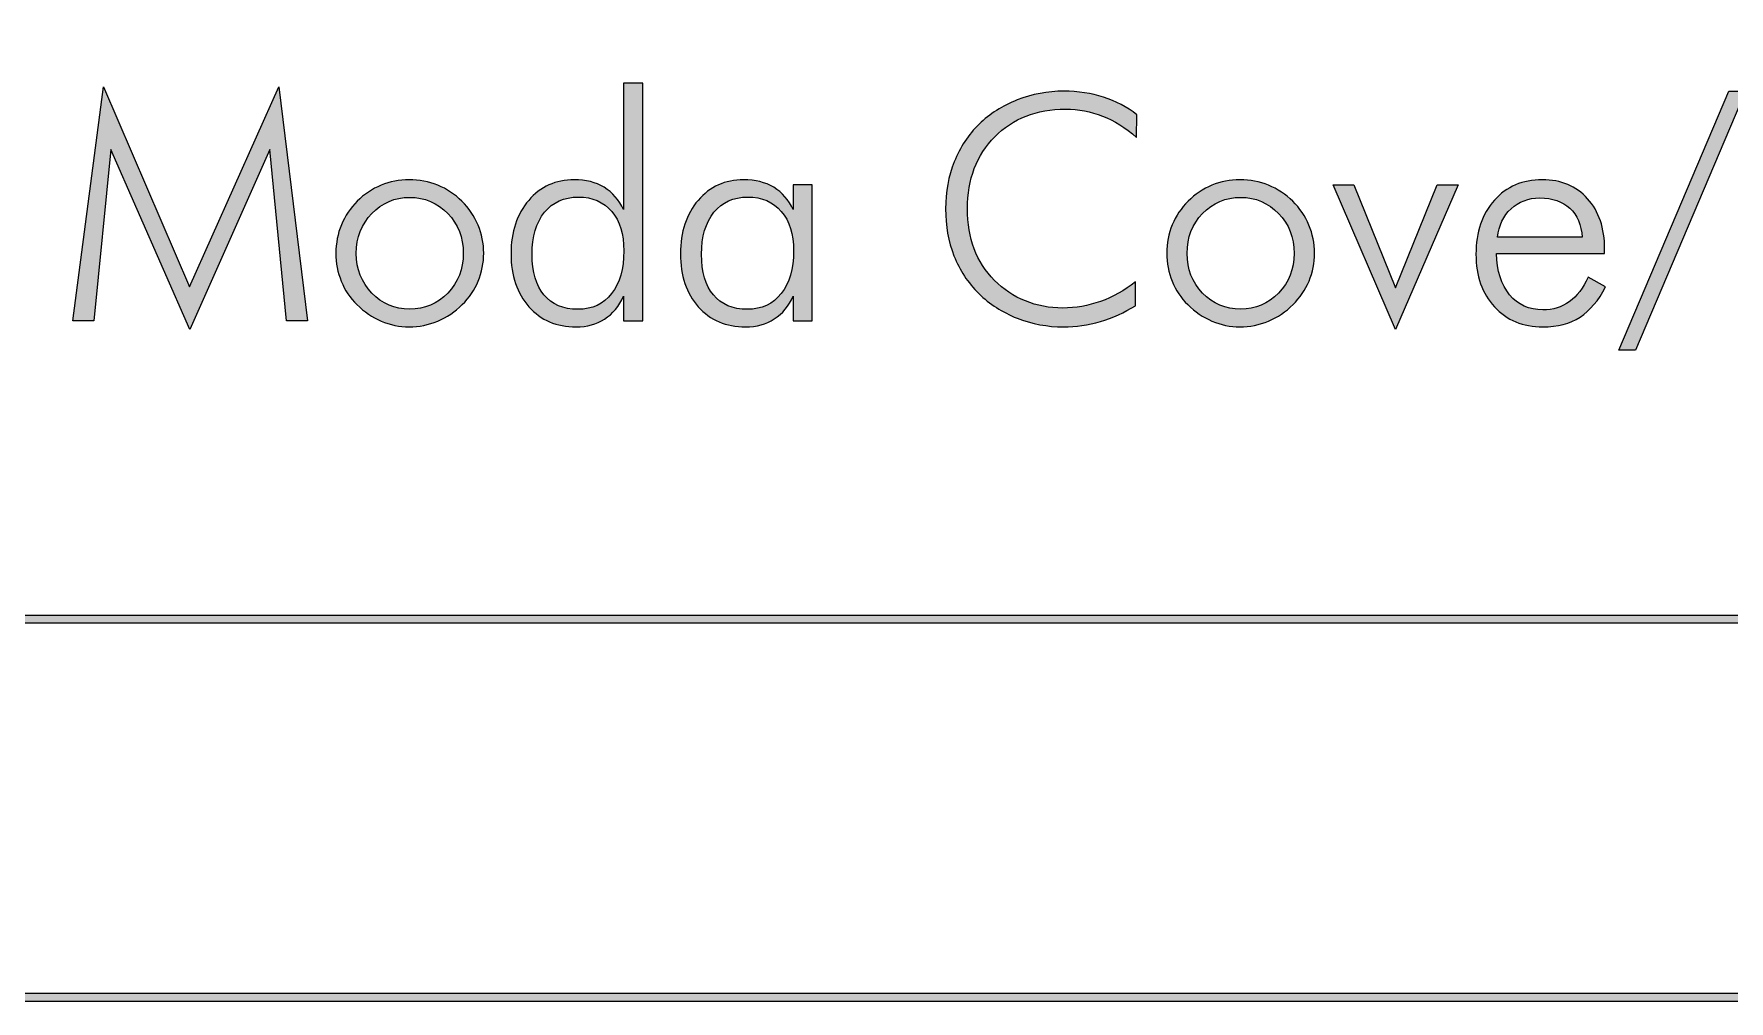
# Model space of a CAD drawing. Header units: inches. Extents: x 0.54 to 10.46, y 0.74 to 7.76.
# Drawn here: x 8.443 to 9.192, y 0.739 to 1.166 of the extents above; entities that cross this region are included whole.
import ezdxf

# ---------------------------------------------------------------- set-up
doc = ezdxf.new("R2010")
doc.units = ezdxf.units.IN
doc.header["$MEASUREMENT"] = 0
doc.layers.add('BG', color=7, linetype='Continuous')

# ---------------------------------------------------------------- blocks, each defined once
blk = doc.blocks.new('block 3')
at = {"layer": 'BG', "true_color": 0xffffff}
h = blk.add_hatch(color=7, dxfattribs=at)
h.dxf.hatch_style = 2
edge = h.paths.add_edge_path()
edge.add_spline(control_points=[(10.29599, 0.90612), (10.29599, 0.90612), (0.87112, 0.90612), (0.87112, 0.90612), (0.87016, 0.90612), (0.86938, 0.90689), (0.86938, 0.90785), (0.86938, 0.90785), (0.86938, 7.59215), (0.86938, 7.59215), (0.86938, 7.59311), (0.87016, 7.59389), (0.87112, 7.59389), (0.87112, 7.59389), (10.29599, 7.59389), (10.29599, 7.59389), (10.29696, 7.59389), (10.29773, 7.59311), (10.29773, 7.59215), (10.29773, 7.59215), (10.29773, 0.90785), (10.29773, 0.90785), (10.29773, 0.90689), (10.29696, 0.90612), (10.29599, 0.90612)], knot_values=[0, 0, 0, 0, 1, 1, 1, 2, 2, 2, 3, 3, 3, 4, 4, 4, 5, 5, 5, 6, 6, 6, 7, 7, 7, 8, 8, 8, 8], degree=3, periodic=1)
h.paths.add_polyline_path([(0.87286, 0.90959), (10.29426, 0.90959), (10.29426, 7.59042), (0.87286, 7.59042)])
at = {"layer": 'BG', "lineweight": 0}
blk.add_lwpolyline([(0.87286, 0.90959), (10.29426, 0.90959), (10.29426, 7.59042), (0.87286, 7.59042), (0.87286, 0.90959)], dxfattribs=at)
blk.add_open_spline([(10.29599, 0.90612), (10.29599, 0.90612), (0.87112, 0.90612), (0.87112, 0.90612), (0.87016, 0.90612), (0.86938, 0.90689), (0.86938, 0.90785), (0.86938, 0.90785), (0.86938, 7.59215), (0.86938, 7.59215), (0.86938, 7.59311), (0.87016, 7.59389), (0.87112, 7.59389), (0.87112, 7.59389), (10.29599, 7.59389), (10.29599, 7.59389), (10.29696, 7.59389), (10.29773, 7.59311), (10.29773, 7.59215), (10.29773, 7.59215), (10.29773, 0.90785), (10.29773, 0.90785), (10.29773, 0.90689), (10.29696, 0.90612), (10.29599, 0.90612)], degree=3, knots=[0, 0, 0, 0, 1, 1, 1, 2, 2, 2, 3, 3, 3, 4, 4, 4, 5, 5, 5, 6, 6, 6, 7, 7, 7, 8, 8, 8, 8], dxfattribs=at)
blk = doc.blocks.new('block 2')
at = {"layer": 'BG'}
blk.add_blockref('block 3', (0, 0), dxfattribs=at)
blk = doc.blocks.new('block 69')
at = {"layer": 'BG', "true_color": 0xffffff}
h = blk.add_hatch(color=7, dxfattribs=at)
h.dxf.hatch_style = 2
edge = h.paths.add_edge_path()
edge.add_spline(control_points=[(10.46309, 0.739), (10.46309, 0.739), (0.53691, 0.739), (0.53691, 0.739), (0.53595, 0.739), (0.53517, 0.73978), (0.53517, 0.74074), (0.53517, 0.74074), (0.53517, 7.75926), (0.53517, 7.75926), (0.53517, 7.76022), (0.53595, 7.761), (0.53691, 7.761), (0.53691, 7.761), (10.46309, 7.761), (10.46309, 7.761), (10.46406, 7.761), (10.46483, 7.76022), (10.46483, 7.75926), (10.46483, 7.75926), (10.46483, 0.74074), (10.46483, 0.74074), (10.46483, 0.73978), (10.46406, 0.739), (10.46309, 0.739)], knot_values=[0, 0, 0, 0, 1, 1, 1, 2, 2, 2, 3, 3, 3, 4, 4, 4, 5, 5, 5, 6, 6, 6, 7, 7, 7, 8, 8, 8, 8], degree=3, periodic=1)
h.paths.add_polyline_path([(0.53864, 0.74248), (10.46136, 0.74248), (10.46136, 7.75752), (0.53864, 7.75752)])
at = {"layer": 'BG', "lineweight": 0}
blk.add_lwpolyline([(0.53864, 0.74248), (10.46136, 0.74248), (10.46136, 7.75752), (0.53864, 7.75752), (0.53864, 0.74248)], dxfattribs=at)
blk.add_open_spline([(10.46309, 0.739), (10.46309, 0.739), (0.53691, 0.739), (0.53691, 0.739), (0.53595, 0.739), (0.53517, 0.73978), (0.53517, 0.74074), (0.53517, 0.74074), (0.53517, 7.75926), (0.53517, 7.75926), (0.53517, 7.76022), (0.53595, 7.761), (0.53691, 7.761), (0.53691, 7.761), (10.46309, 7.761), (10.46309, 7.761), (10.46406, 7.761), (10.46483, 7.76022), (10.46483, 7.75926), (10.46483, 7.75926), (10.46483, 0.74074), (10.46483, 0.74074), (10.46483, 0.73978), (10.46406, 0.739), (10.46309, 0.739)], degree=3, knots=[0, 0, 0, 0, 1, 1, 1, 2, 2, 2, 3, 3, 3, 4, 4, 4, 5, 5, 5, 6, 6, 6, 7, 7, 7, 8, 8, 8, 8], dxfattribs=at)
blk = doc.blocks.new('block 68')
at = {"layer": 'BG'}
blk.add_blockref('block 69', (0, 0), dxfattribs=at)
blk = doc.blocks.new('block 123')
at = {"layer": 'BG', "true_color": 0xffffff}
h = blk.add_hatch(color=7, dxfattribs=at)
h.dxf.hatch_style = 2
h.paths.add_polyline_path([(8.51164, 1.03575), (8.47678, 1.11544), (8.46925, 1.03962), (8.45996, 1.03962), (8.47346, 1.14311), (8.5115, 1.05474), (8.55097, 1.14311), (8.56372, 1.03962), (8.55443, 1.03962), (8.54704, 1.11544)])
h = blk.add_hatch(color=7, dxfattribs=at)
h.dxf.hatch_style = 2
edge = h.paths.add_edge_path()
edge.add_spline(control_points=[(8.70329, 1.03962), (8.70329, 1.03962), (8.70329, 1.0506), (8.70329, 1.0506), (8.70129, 1.04613), (8.69851, 1.04274), (8.69495, 1.04043), (8.69138, 1.03813), (8.68717, 1.03697), (8.68233, 1.03697), (8.67369, 1.03697), (8.66675, 1.03993), (8.66147, 1.04586), (8.65621, 1.05178), (8.65358, 1.0596), (8.65358, 1.06932), (8.65358, 1.07895), (8.65618, 1.08681), (8.66138, 1.0929), (8.66657, 1.09897), (8.67329, 1.10201), (8.68152, 1.10201), (8.68663, 1.10201), (8.69103, 1.1009), (8.6947, 1.09865), (8.69839, 1.09642), (8.70125, 1.09313), (8.70329, 1.08879), (8.70329, 1.08879), (8.70329, 1.14473), (8.70329, 1.14473), (8.70329, 1.14473), (8.71176, 1.14473), (8.71176, 1.14473), (8.71176, 1.14473), (8.71176, 1.03962), (8.71176, 1.03962), (8.71176, 1.03962), (8.70329, 1.03962), (8.70329, 1.03962)], knot_values=[0, 0, 0, 0, 1, 1, 1, 2, 2, 2, 3, 3, 3, 4, 4, 4, 5, 5, 5, 6, 6, 6, 7, 7, 7, 8, 8, 8, 9, 9, 9, 10, 10, 10, 11, 11, 11, 12, 12, 12, 13, 13, 13, 13], degree=3, periodic=1)
edge = h.paths.add_edge_path()
edge.add_spline(control_points=[(8.66287, 1.06905), (8.66287, 1.06128), (8.66462, 1.05528), (8.66812, 1.05108), (8.67163, 1.04688), (8.67664, 1.04477), (8.68315, 1.04477), (8.68943, 1.04477), (8.69438, 1.04706), (8.698, 1.05166), (8.70162, 1.05625), (8.70342, 1.06257), (8.70342, 1.07061), (8.70342, 1.07798), (8.70163, 1.08378), (8.69807, 1.08801), (8.6945, 1.09223), (8.68956, 1.09435), (8.68328, 1.09435), (8.677, 1.09435), (8.67202, 1.0921), (8.66836, 1.08761), (8.6647, 1.0831), (8.66287, 1.07692), (8.66287, 1.06905)], knot_values=[0, 0, 0, 0, 1, 1, 1, 2, 2, 2, 3, 3, 3, 4, 4, 4, 5, 5, 5, 6, 6, 6, 7, 7, 7, 8, 8, 8, 8], degree=3, periodic=1)
h = blk.add_hatch(color=7, dxfattribs=at)
h.dxf.hatch_style = 2
edge = h.paths.add_edge_path()
edge.add_spline(control_points=[(8.93, 1.12073), (8.92508, 1.12497), (8.92003, 1.12812), (8.91488, 1.13015), (8.90972, 1.13219), (8.9043, 1.13321), (8.8986, 1.13321), (8.88576, 1.13321), (8.87533, 1.12914), (8.86731, 1.121), (8.85928, 1.11286), (8.85527, 1.10225), (8.85527, 1.08919), (8.85527, 1.08264), (8.85624, 1.07674), (8.85822, 1.07149), (8.86018, 1.06624), (8.86317, 1.06159), (8.8672, 1.05752), (8.87118, 1.05355), (8.87573, 1.05051), (8.88087, 1.04843), (8.886, 1.04636), (8.89151, 1.04532), (8.89738, 1.04532), (8.90308, 1.04532), (8.90864, 1.04629), (8.91406, 1.04823), (8.91949, 1.05017), (8.92461, 1.05305), (8.92946, 1.05684), (8.92946, 1.05684), (8.92946, 1.04626), (8.92946, 1.04626), (8.92457, 1.04328), (8.91941, 1.04099), (8.91397, 1.03937), (8.90852, 1.03777), (8.90312, 1.03697), (8.89779, 1.03697), (8.8906, 1.03697), (8.88372, 1.03826), (8.87717, 1.04084), (8.87062, 1.04342), (8.86499, 1.04704), (8.86028, 1.05169), (8.85544, 1.05648), (8.85178, 1.06204), (8.8493, 1.06837), (8.84682, 1.07471), (8.84557, 1.08164), (8.84557, 1.08919), (8.84557, 1.09661), (8.84684, 1.10353), (8.84941, 1.10994), (8.85196, 1.11636), (8.85563, 1.12191), (8.86042, 1.12656), (8.86507, 1.13113), (8.8707, 1.1347), (8.87727, 1.13727), (8.88386, 1.13985), (8.89069, 1.14114), (8.89779, 1.14114), (8.90412, 1.14114), (8.90998, 1.14027), (8.91538, 1.13852), (8.92079, 1.13679), (8.9257, 1.13418), (8.93014, 1.1307), (8.93014, 1.1307), (8.93, 1.12073), (8.93, 1.12073)], knot_values=[0, 0, 0, 0, 1, 1, 1, 2, 2, 2, 3, 3, 3, 4, 4, 4, 5, 5, 5, 6, 6, 6, 7, 7, 7, 8, 8, 8, 9, 9, 9, 10, 10, 10, 11, 11, 11, 12, 12, 12, 13, 13, 13, 14, 14, 14, 15, 15, 15, 16, 16, 16, 17, 17, 17, 18, 18, 18, 19, 19, 19, 20, 20, 20, 21, 21, 21, 22, 22, 22, 23, 23, 23, 24, 24, 24, 24], degree=3, periodic=1)
h = blk.add_hatch(color=7, dxfattribs=at)
h.dxf.hatch_style = 2
h.paths.add_polyline_path([(9.19164, 1.14114), (9.19896, 1.14114), (9.1504, 1.02673), (9.14301, 1.02673)])
h = blk.add_hatch(color=7, dxfattribs=at)
h.dxf.hatch_style = 2
edge = h.paths.add_edge_path()
edge.add_spline(control_points=[(8.60855, 1.03697), (8.60425, 1.03697), (8.60014, 1.03783), (8.5962, 1.03951), (8.59227, 1.04122), (8.5887, 1.04365), (8.58549, 1.04681), (8.58247, 1.04979), (8.58016, 1.05322), (8.57857, 1.05712), (8.57699, 1.06101), (8.5762, 1.06516), (8.5762, 1.06959), (8.5762, 1.07397), (8.57701, 1.07814), (8.57864, 1.08207), (8.58027, 1.08601), (8.5826, 1.08949), (8.58563, 1.09252), (8.5887, 1.09559), (8.5922, 1.09794), (8.59614, 1.09957), (8.60007, 1.1012), (8.60421, 1.10201), (8.60855, 1.10201), (8.61298, 1.10201), (8.61719, 1.1012), (8.6212, 1.09957), (8.62519, 1.09794), (8.62876, 1.09559), (8.63188, 1.09252), (8.635, 1.08944), (8.63738, 1.08594), (8.63902, 1.082), (8.64068, 1.07807), (8.64151, 1.07393), (8.64151, 1.06959), (8.64151, 1.06525), (8.64069, 1.06113), (8.63907, 1.05722), (8.63744, 1.0533), (8.63509, 1.04983), (8.63201, 1.04681), (8.62885, 1.04365), (8.62524, 1.04122), (8.6212, 1.03951), (8.61715, 1.03783), (8.61293, 1.03697), (8.60855, 1.03697)], knot_values=[0, 0, 0, 0, 1, 1, 1, 2, 2, 2, 3, 3, 3, 4, 4, 4, 5, 5, 5, 6, 6, 6, 7, 7, 7, 8, 8, 8, 9, 9, 9, 10, 10, 10, 11, 11, 11, 12, 12, 12, 13, 13, 13, 14, 14, 14, 15, 15, 15, 16, 16, 16, 16], degree=3, periodic=1)
edge = h.paths.add_edge_path()
edge.add_spline(control_points=[(8.60882, 1.04477), (8.61542, 1.04477), (8.62101, 1.04716), (8.6256, 1.05193), (8.63019, 1.05669), (8.63249, 1.06254), (8.63249, 1.06946), (8.63249, 1.07647), (8.63021, 1.08234), (8.62564, 1.08709), (8.62107, 1.09184), (8.61546, 1.09421), (8.60882, 1.09421), (8.60221, 1.09421), (8.59664, 1.09184), (8.59207, 1.08709), (8.5875, 1.08234), (8.58522, 1.07647), (8.58522, 1.06946), (8.58522, 1.06254), (8.5875, 1.05669), (8.59207, 1.05193), (8.59664, 1.04716), (8.60221, 1.04477), (8.60882, 1.04477)], knot_values=[0, 0, 0, 0, 1, 1, 1, 2, 2, 2, 3, 3, 3, 4, 4, 4, 5, 5, 5, 6, 6, 6, 7, 7, 7, 8, 8, 8, 8], degree=3, periodic=1)
h = blk.add_hatch(color=7, dxfattribs=at)
h.dxf.hatch_style = 2
edge = h.paths.add_edge_path()
edge.add_spline(control_points=[(8.77829, 1.03962), (8.77829, 1.03962), (8.77829, 1.0506), (8.77829, 1.0506), (8.7763, 1.04617), (8.77351, 1.04279), (8.76992, 1.04046), (8.76632, 1.03814), (8.76208, 1.03697), (8.7572, 1.03697), (8.74856, 1.03697), (8.74162, 1.03993), (8.73634, 1.04586), (8.73108, 1.05178), (8.72845, 1.0596), (8.72845, 1.06932), (8.72845, 1.07895), (8.73105, 1.08681), (8.73625, 1.0929), (8.74144, 1.09897), (8.74816, 1.10201), (8.75639, 1.10201), (8.7615, 1.10201), (8.76591, 1.1009), (8.76965, 1.09865), (8.77337, 1.09642), (8.77626, 1.09313), (8.77829, 1.08879), (8.77829, 1.08879), (8.77829, 1.09977), (8.77829, 1.09977), (8.77829, 1.09977), (8.78663, 1.09977), (8.78663, 1.09977), (8.78663, 1.09977), (8.78663, 1.03962), (8.78663, 1.03962), (8.78663, 1.03962), (8.77829, 1.03962), (8.77829, 1.03962)], knot_values=[0, 0, 0, 0, 1, 1, 1, 2, 2, 2, 3, 3, 3, 4, 4, 4, 5, 5, 5, 6, 6, 6, 7, 7, 7, 8, 8, 8, 9, 9, 9, 10, 10, 10, 11, 11, 11, 12, 12, 12, 13, 13, 13, 13], degree=3, periodic=1)
edge = h.paths.add_edge_path()
edge.add_spline(control_points=[(8.73774, 1.06905), (8.73774, 1.06128), (8.73949, 1.05528), (8.74299, 1.05108), (8.7465, 1.04688), (8.75151, 1.04477), (8.75802, 1.04477), (8.76435, 1.04477), (8.76933, 1.04706), (8.77296, 1.05166), (8.77661, 1.05625), (8.77843, 1.06257), (8.77843, 1.07061), (8.77843, 1.07798), (8.77662, 1.08378), (8.773, 1.08801), (8.76938, 1.09223), (8.76443, 1.09435), (8.75815, 1.09435), (8.75187, 1.09435), (8.74689, 1.0921), (8.74323, 1.08761), (8.73957, 1.0831), (8.73774, 1.07692), (8.73774, 1.06905)], knot_values=[0, 0, 0, 0, 1, 1, 1, 2, 2, 2, 3, 3, 3, 4, 4, 4, 5, 5, 5, 6, 6, 6, 7, 7, 7, 8, 8, 8, 8], degree=3, periodic=1)
h = blk.add_hatch(color=7, dxfattribs=at)
h.dxf.hatch_style = 2
edge = h.paths.add_edge_path()
edge.add_spline(control_points=[(8.97564, 1.03697), (8.97134, 1.03697), (8.96723, 1.03783), (8.9633, 1.03951), (8.95936, 1.04122), (8.9558, 1.04365), (8.95258, 1.04681), (8.94956, 1.04979), (8.94725, 1.05322), (8.94567, 1.05712), (8.94408, 1.06101), (8.94329, 1.06516), (8.94329, 1.06959), (8.94329, 1.07397), (8.94411, 1.07814), (8.94573, 1.08207), (8.94736, 1.08601), (8.94969, 1.08949), (8.95272, 1.09252), (8.9558, 1.09559), (8.9593, 1.09794), (8.96323, 1.09957), (8.96716, 1.1012), (8.9713, 1.10201), (8.97564, 1.10201), (8.98008, 1.10201), (8.98428, 1.1012), (8.98829, 1.09957), (8.99228, 1.09794), (8.99585, 1.09559), (8.99897, 1.09252), (9.00209, 1.08944), (9.00448, 1.08594), (9.00612, 1.082), (9.00777, 1.07807), (9.0086, 1.07393), (9.0086, 1.06959), (9.0086, 1.06525), (9.00779, 1.06113), (9.00616, 1.05722), (9.00453, 1.0533), (9.00218, 1.04983), (8.9991, 1.04681), (8.99594, 1.04365), (8.99234, 1.04122), (8.98829, 1.03951), (8.98424, 1.03783), (8.98002, 1.03697), (8.97564, 1.03697)], knot_values=[0, 0, 0, 0, 1, 1, 1, 2, 2, 2, 3, 3, 3, 4, 4, 4, 5, 5, 5, 6, 6, 6, 7, 7, 7, 8, 8, 8, 9, 9, 9, 10, 10, 10, 11, 11, 11, 12, 12, 12, 13, 13, 13, 14, 14, 14, 15, 15, 15, 16, 16, 16, 16], degree=3, periodic=1)
edge = h.paths.add_edge_path()
edge.add_spline(control_points=[(8.97591, 1.04477), (8.98252, 1.04477), (8.9881, 1.04716), (8.99269, 1.05193), (8.99729, 1.05669), (8.99958, 1.06254), (8.99958, 1.06946), (8.99958, 1.07647), (8.9973, 1.08234), (8.99273, 1.08709), (8.98816, 1.09184), (8.98256, 1.09421), (8.97591, 1.09421), (8.96931, 1.09421), (8.96373, 1.09184), (8.95916, 1.08709), (8.95459, 1.08234), (8.95231, 1.07647), (8.95231, 1.06946), (8.95231, 1.06254), (8.95459, 1.05669), (8.95916, 1.05193), (8.96373, 1.04716), (8.96931, 1.04477), (8.97591, 1.04477)], knot_values=[0, 0, 0, 0, 1, 1, 1, 2, 2, 2, 3, 3, 3, 4, 4, 4, 5, 5, 5, 6, 6, 6, 7, 7, 7, 8, 8, 8, 8], degree=3, periodic=1)
h = blk.add_hatch(color=7, dxfattribs=at)
h.dxf.hatch_style = 2
edge = h.paths.add_edge_path()
edge.add_spline(control_points=[(9.13677, 1.06946), (9.13677, 1.06946), (9.08896, 1.06946), (9.08896, 1.06946), (9.08919, 1.06169), (9.09113, 1.05558), (9.09479, 1.05115), (9.09846, 1.04671), (9.10337, 1.0445), (9.10951, 1.0445), (9.11395, 1.0445), (9.11782, 1.04569), (9.12118, 1.0481), (9.12453, 1.0505), (9.12731, 1.0541), (9.12952, 1.05895), (9.12952, 1.05895), (9.13718, 1.05474), (9.13718, 1.05474), (9.1341, 1.04864), (9.13034, 1.04415), (9.1259, 1.04127), (9.12143, 1.03841), (9.11598, 1.03697), (9.10951, 1.03697), (9.10069, 1.03697), (9.09356, 1.03992), (9.08811, 1.04583), (9.08267, 1.05172), (9.07994, 1.05946), (9.07994, 1.06905), (9.07994, 1.07891), (9.08264, 1.08686), (9.08805, 1.09292), (9.09345, 1.09899), (9.10052, 1.10201), (9.10924, 1.10201), (9.11755, 1.10201), (9.12423, 1.09922), (9.12925, 1.09363), (9.13426, 1.08805), (9.13677, 1.08061), (9.13677, 1.07129), (9.13677, 1.07129), (9.13677, 1.06946), (9.13677, 1.06946)], knot_values=[0, 0, 0, 0, 1, 1, 1, 2, 2, 2, 3, 3, 3, 4, 4, 4, 5, 5, 5, 6, 6, 6, 7, 7, 7, 8, 8, 8, 9, 9, 9, 10, 10, 10, 11, 11, 11, 12, 12, 12, 13, 13, 13, 14, 14, 14, 15, 15, 15, 15], degree=3, periodic=1)
edge = h.paths.add_edge_path()
edge.add_spline(control_points=[(9.12687, 1.07658), (9.12646, 1.0821), (9.12463, 1.08637), (9.12138, 1.0894), (9.11812, 1.09242), (9.11372, 1.09394), (9.10815, 1.09394), (9.1031, 1.09394), (9.09885, 1.09235), (9.09543, 1.08919), (9.09203, 1.08603), (9.09005, 1.08183), (9.0895, 1.07658), (9.0895, 1.07658), (9.12687, 1.07658), (9.12687, 1.07658)], knot_values=[0, 0, 0, 0, 1, 1, 1, 2, 2, 2, 3, 3, 3, 4, 4, 4, 5, 5, 5, 5], degree=3, periodic=1)
h = blk.add_hatch(color=7, dxfattribs=at)
h.dxf.hatch_style = 2
h.paths.add_polyline_path([(9.01681, 1.09977), (9.02596, 1.09977), (9.04441, 1.0542), (9.06278, 1.09977), (9.07208, 1.09977), (9.04441, 1.03575)])
at = {"layer": 'BG', "lineweight": 0}
for points in [[(8.51164, 1.03575), (8.47678, 1.11544), (8.46925, 1.03962), (8.45996, 1.03962), (8.47346, 1.14311), (8.5115, 1.05474), (8.55097, 1.14311), (8.56372, 1.03962), (8.55443, 1.03962), (8.54704, 1.11544), (8.51164, 1.03575)], [(9.19164, 1.14114), (9.19896, 1.14114), (9.1504, 1.02673), (9.14301, 1.02673), (9.19164, 1.14114)], [(9.01681, 1.09977), (9.02596, 1.09977), (9.04441, 1.0542), (9.06278, 1.09977), (9.07208, 1.09977), (9.04441, 1.03575), (9.01681, 1.09977)]]:
    blk.add_lwpolyline(points, dxfattribs=at)
for points, knots in [([(8.70329, 1.03962), (8.70329, 1.03962), (8.70329, 1.0506), (8.70329, 1.0506), (8.70129, 1.04613), (8.69851, 1.04274), (8.69495, 1.04043), (8.69138, 1.03813), (8.68717, 1.03697), (8.68233, 1.03697), (8.67369, 1.03697), (8.66675, 1.03993), (8.66147, 1.04586), (8.65621, 1.05178), (8.65358, 1.0596), (8.65358, 1.06932), (8.65358, 1.07895), (8.65618, 1.08681), (8.66138, 1.0929), (8.66657, 1.09897), (8.67329, 1.10201), (8.68152, 1.10201), (8.68663, 1.10201), (8.69103, 1.1009), (8.6947, 1.09865), (8.69839, 1.09642), (8.70125, 1.09313), (8.70329, 1.08879), (8.70329, 1.08879), (8.70329, 1.14473), (8.70329, 1.14473), (8.70329, 1.14473), (8.71176, 1.14473), (8.71176, 1.14473), (8.71176, 1.14473), (8.71176, 1.03962), (8.71176, 1.03962), (8.71176, 1.03962), (8.70329, 1.03962), (8.70329, 1.03962)], [0, 0, 0, 0, 1, 1, 1, 2, 2, 2, 3, 3, 3, 4, 4, 4, 5, 5, 5, 6, 6, 6, 7, 7, 7, 8, 8, 8, 9, 9, 9, 10, 10, 10, 11, 11, 11, 12, 12, 12, 13, 13, 13, 13]), ([(8.93, 1.12073), (8.92508, 1.12497), (8.92003, 1.12812), (8.91488, 1.13015), (8.90972, 1.13219), (8.9043, 1.13321), (8.8986, 1.13321), (8.88576, 1.13321), (8.87533, 1.12914), (8.86731, 1.121), (8.85928, 1.11286), (8.85527, 1.10225), (8.85527, 1.08919), (8.85527, 1.08264), (8.85624, 1.07674), (8.85822, 1.07149), (8.86018, 1.06624), (8.86317, 1.06159), (8.8672, 1.05752), (8.87118, 1.05355), (8.87573, 1.05051), (8.88087, 1.04843), (8.886, 1.04636), (8.89151, 1.04532), (8.89738, 1.04532), (8.90308, 1.04532), (8.90864, 1.04629), (8.91406, 1.04823), (8.91949, 1.05017), (8.92461, 1.05305), (8.92946, 1.05684), (8.92946, 1.05684), (8.92946, 1.04626), (8.92946, 1.04626), (8.92457, 1.04328), (8.91941, 1.04099), (8.91397, 1.03937), (8.90852, 1.03777), (8.90312, 1.03697), (8.89779, 1.03697), (8.8906, 1.03697), (8.88372, 1.03826), (8.87717, 1.04084), (8.87062, 1.04342), (8.86499, 1.04704), (8.86028, 1.05169), (8.85544, 1.05648), (8.85178, 1.06204), (8.8493, 1.06837), (8.84682, 1.07471), (8.84557, 1.08164), (8.84557, 1.08919), (8.84557, 1.09661), (8.84684, 1.10353), (8.84941, 1.10994), (8.85196, 1.11636), (8.85563, 1.12191), (8.86042, 1.12656), (8.86507, 1.13113), (8.8707, 1.1347), (8.87727, 1.13727), (8.88386, 1.13985), (8.89069, 1.14114), (8.89779, 1.14114), (8.90412, 1.14114), (8.90998, 1.14027), (8.91538, 1.13852), (8.92079, 1.13679), (8.9257, 1.13418), (8.93014, 1.1307), (8.93014, 1.1307), (8.93, 1.12073), (8.93, 1.12073)], [0, 0, 0, 0, 1, 1, 1, 2, 2, 2, 3, 3, 3, 4, 4, 4, 5, 5, 5, 6, 6, 6, 7, 7, 7, 8, 8, 8, 9, 9, 9, 10, 10, 10, 11, 11, 11, 12, 12, 12, 13, 13, 13, 14, 14, 14, 15, 15, 15, 16, 16, 16, 17, 17, 17, 18, 18, 18, 19, 19, 19, 20, 20, 20, 21, 21, 21, 22, 22, 22, 23, 23, 23, 24, 24, 24, 24]), ([(8.60855, 1.03697), (8.60425, 1.03697), (8.60014, 1.03783), (8.5962, 1.03951), (8.59227, 1.04122), (8.5887, 1.04365), (8.58549, 1.04681), (8.58247, 1.04979), (8.58016, 1.05322), (8.57857, 1.05712), (8.57699, 1.06101), (8.5762, 1.06516), (8.5762, 1.06959), (8.5762, 1.07397), (8.57701, 1.07814), (8.57864, 1.08207), (8.58027, 1.08601), (8.5826, 1.08949), (8.58563, 1.09252), (8.5887, 1.09559), (8.5922, 1.09794), (8.59614, 1.09957), (8.60007, 1.1012), (8.60421, 1.10201), (8.60855, 1.10201), (8.61298, 1.10201), (8.61719, 1.1012), (8.6212, 1.09957), (8.62519, 1.09794), (8.62876, 1.09559), (8.63188, 1.09252), (8.635, 1.08944), (8.63738, 1.08594), (8.63902, 1.082), (8.64068, 1.07807), (8.64151, 1.07393), (8.64151, 1.06959), (8.64151, 1.06525), (8.64069, 1.06113), (8.63907, 1.05722), (8.63744, 1.0533), (8.63509, 1.04983), (8.63201, 1.04681), (8.62885, 1.04365), (8.62524, 1.04122), (8.6212, 1.03951), (8.61715, 1.03783), (8.61293, 1.03697), (8.60855, 1.03697)], [0, 0, 0, 0, 1, 1, 1, 2, 2, 2, 3, 3, 3, 4, 4, 4, 5, 5, 5, 6, 6, 6, 7, 7, 7, 8, 8, 8, 9, 9, 9, 10, 10, 10, 11, 11, 11, 12, 12, 12, 13, 13, 13, 14, 14, 14, 15, 15, 15, 16, 16, 16, 16]), ([(8.77829, 1.03962), (8.77829, 1.03962), (8.77829, 1.0506), (8.77829, 1.0506), (8.7763, 1.04617), (8.77351, 1.04279), (8.76992, 1.04046), (8.76632, 1.03814), (8.76208, 1.03697), (8.7572, 1.03697), (8.74856, 1.03697), (8.74162, 1.03993), (8.73634, 1.04586), (8.73108, 1.05178), (8.72845, 1.0596), (8.72845, 1.06932), (8.72845, 1.07895), (8.73105, 1.08681), (8.73625, 1.0929), (8.74144, 1.09897), (8.74816, 1.10201), (8.75639, 1.10201), (8.7615, 1.10201), (8.76591, 1.1009), (8.76965, 1.09865), (8.77337, 1.09642), (8.77626, 1.09313), (8.77829, 1.08879), (8.77829, 1.08879), (8.77829, 1.09977), (8.77829, 1.09977), (8.77829, 1.09977), (8.78663, 1.09977), (8.78663, 1.09977), (8.78663, 1.09977), (8.78663, 1.03962), (8.78663, 1.03962), (8.78663, 1.03962), (8.77829, 1.03962), (8.77829, 1.03962)], [0, 0, 0, 0, 1, 1, 1, 2, 2, 2, 3, 3, 3, 4, 4, 4, 5, 5, 5, 6, 6, 6, 7, 7, 7, 8, 8, 8, 9, 9, 9, 10, 10, 10, 11, 11, 11, 12, 12, 12, 13, 13, 13, 13]), ([(8.97564, 1.03697), (8.97134, 1.03697), (8.96723, 1.03783), (8.9633, 1.03951), (8.95936, 1.04122), (8.9558, 1.04365), (8.95258, 1.04681), (8.94956, 1.04979), (8.94725, 1.05322), (8.94567, 1.05712), (8.94408, 1.06101), (8.94329, 1.06516), (8.94329, 1.06959), (8.94329, 1.07397), (8.94411, 1.07814), (8.94573, 1.08207), (8.94736, 1.08601), (8.94969, 1.08949), (8.95272, 1.09252), (8.9558, 1.09559), (8.9593, 1.09794), (8.96323, 1.09957), (8.96716, 1.1012), (8.9713, 1.10201), (8.97564, 1.10201), (8.98008, 1.10201), (8.98428, 1.1012), (8.98829, 1.09957), (8.99228, 1.09794), (8.99585, 1.09559), (8.99897, 1.09252), (9.00209, 1.08944), (9.00448, 1.08594), (9.00612, 1.082), (9.00777, 1.07807), (9.0086, 1.07393), (9.0086, 1.06959), (9.0086, 1.06525), (9.00779, 1.06113), (9.00616, 1.05722), (9.00453, 1.0533), (9.00218, 1.04983), (8.9991, 1.04681), (8.99594, 1.04365), (8.99234, 1.04122), (8.98829, 1.03951), (8.98424, 1.03783), (8.98002, 1.03697), (8.97564, 1.03697)], [0, 0, 0, 0, 1, 1, 1, 2, 2, 2, 3, 3, 3, 4, 4, 4, 5, 5, 5, 6, 6, 6, 7, 7, 7, 8, 8, 8, 9, 9, 9, 10, 10, 10, 11, 11, 11, 12, 12, 12, 13, 13, 13, 14, 14, 14, 15, 15, 15, 16, 16, 16, 16]), ([(9.13677, 1.06946), (9.13677, 1.06946), (9.08896, 1.06946), (9.08896, 1.06946), (9.08919, 1.06169), (9.09113, 1.05558), (9.09479, 1.05115), (9.09846, 1.04671), (9.10337, 1.0445), (9.10951, 1.0445), (9.11395, 1.0445), (9.11782, 1.04569), (9.12118, 1.0481), (9.12453, 1.0505), (9.12731, 1.0541), (9.12952, 1.05895), (9.12952, 1.05895), (9.13718, 1.05474), (9.13718, 1.05474), (9.1341, 1.04864), (9.13034, 1.04415), (9.1259, 1.04127), (9.12143, 1.03841), (9.11598, 1.03697), (9.10951, 1.03697), (9.10069, 1.03697), (9.09356, 1.03992), (9.08811, 1.04583), (9.08267, 1.05172), (9.07994, 1.05946), (9.07994, 1.06905), (9.07994, 1.07891), (9.08264, 1.08686), (9.08805, 1.09292), (9.09345, 1.09899), (9.10052, 1.10201), (9.10924, 1.10201), (9.11755, 1.10201), (9.12423, 1.09922), (9.12925, 1.09363), (9.13426, 1.08805), (9.13677, 1.08061), (9.13677, 1.07129), (9.13677, 1.07129), (9.13677, 1.06946), (9.13677, 1.06946)], [0, 0, 0, 0, 1, 1, 1, 2, 2, 2, 3, 3, 3, 4, 4, 4, 5, 5, 5, 6, 6, 6, 7, 7, 7, 8, 8, 8, 9, 9, 9, 10, 10, 10, 11, 11, 11, 12, 12, 12, 13, 13, 13, 14, 14, 14, 15, 15, 15, 15]), ([(8.60882, 1.04477), (8.61542, 1.04477), (8.62101, 1.04716), (8.6256, 1.05193), (8.63019, 1.05669), (8.63249, 1.06254), (8.63249, 1.06946), (8.63249, 1.07647), (8.63021, 1.08234), (8.62564, 1.08709), (8.62107, 1.09184), (8.61546, 1.09421), (8.60882, 1.09421), (8.60221, 1.09421), (8.59664, 1.09184), (8.59207, 1.08709), (8.5875, 1.08234), (8.58522, 1.07647), (8.58522, 1.06946), (8.58522, 1.06254), (8.5875, 1.05669), (8.59207, 1.05193), (8.59664, 1.04716), (8.60221, 1.04477), (8.60882, 1.04477)], [0, 0, 0, 0, 1, 1, 1, 2, 2, 2, 3, 3, 3, 4, 4, 4, 5, 5, 5, 6, 6, 6, 7, 7, 7, 8, 8, 8, 8]), ([(8.66287, 1.06905), (8.66287, 1.06128), (8.66462, 1.05528), (8.66812, 1.05108), (8.67163, 1.04688), (8.67664, 1.04477), (8.68315, 1.04477), (8.68943, 1.04477), (8.69438, 1.04706), (8.698, 1.05166), (8.70162, 1.05625), (8.70342, 1.06257), (8.70342, 1.07061), (8.70342, 1.07798), (8.70163, 1.08378), (8.69807, 1.08801), (8.6945, 1.09223), (8.68956, 1.09435), (8.68328, 1.09435), (8.677, 1.09435), (8.67202, 1.0921), (8.66836, 1.08761), (8.6647, 1.0831), (8.66287, 1.07692), (8.66287, 1.06905)], [0, 0, 0, 0, 1, 1, 1, 2, 2, 2, 3, 3, 3, 4, 4, 4, 5, 5, 5, 6, 6, 6, 7, 7, 7, 8, 8, 8, 8]), ([(8.73774, 1.06905), (8.73774, 1.06128), (8.73949, 1.05528), (8.74299, 1.05108), (8.7465, 1.04688), (8.75151, 1.04477), (8.75802, 1.04477), (8.76435, 1.04477), (8.76933, 1.04706), (8.77296, 1.05166), (8.77661, 1.05625), (8.77843, 1.06257), (8.77843, 1.07061), (8.77843, 1.07798), (8.77662, 1.08378), (8.773, 1.08801), (8.76938, 1.09223), (8.76443, 1.09435), (8.75815, 1.09435), (8.75187, 1.09435), (8.74689, 1.0921), (8.74323, 1.08761), (8.73957, 1.0831), (8.73774, 1.07692), (8.73774, 1.06905)], [0, 0, 0, 0, 1, 1, 1, 2, 2, 2, 3, 3, 3, 4, 4, 4, 5, 5, 5, 6, 6, 6, 7, 7, 7, 8, 8, 8, 8]), ([(8.97591, 1.04477), (8.98252, 1.04477), (8.9881, 1.04716), (8.99269, 1.05193), (8.99729, 1.05669), (8.99958, 1.06254), (8.99958, 1.06946), (8.99958, 1.07647), (8.9973, 1.08234), (8.99273, 1.08709), (8.98816, 1.09184), (8.98256, 1.09421), (8.97591, 1.09421), (8.96931, 1.09421), (8.96373, 1.09184), (8.95916, 1.08709), (8.95459, 1.08234), (8.95231, 1.07647), (8.95231, 1.06946), (8.95231, 1.06254), (8.95459, 1.05669), (8.95916, 1.05193), (8.96373, 1.04716), (8.96931, 1.04477), (8.97591, 1.04477)], [0, 0, 0, 0, 1, 1, 1, 2, 2, 2, 3, 3, 3, 4, 4, 4, 5, 5, 5, 6, 6, 6, 7, 7, 7, 8, 8, 8, 8]), ([(9.12687, 1.07658), (9.12646, 1.0821), (9.12463, 1.08637), (9.12138, 1.0894), (9.11812, 1.09242), (9.11372, 1.09394), (9.10815, 1.09394), (9.1031, 1.09394), (9.09885, 1.09235), (9.09543, 1.08919), (9.09203, 1.08603), (9.09005, 1.08183), (9.0895, 1.07658), (9.0895, 1.07658), (9.12687, 1.07658), (9.12687, 1.07658)], [0, 0, 0, 0, 1, 1, 1, 2, 2, 2, 3, 3, 3, 4, 4, 4, 5, 5, 5, 5])]:
    blk.add_open_spline(points, degree=3, knots=knots, dxfattribs=at)

msp = doc.modelspace()

# ---------------------------------------------------------------- block references
at = {"layer": 'BG'}
for name in ['block 68', 'block 2', 'block 123']:
    msp.add_blockref(name, (0, 0), dxfattribs=at)

doc.saveas('drawing.dxf')
